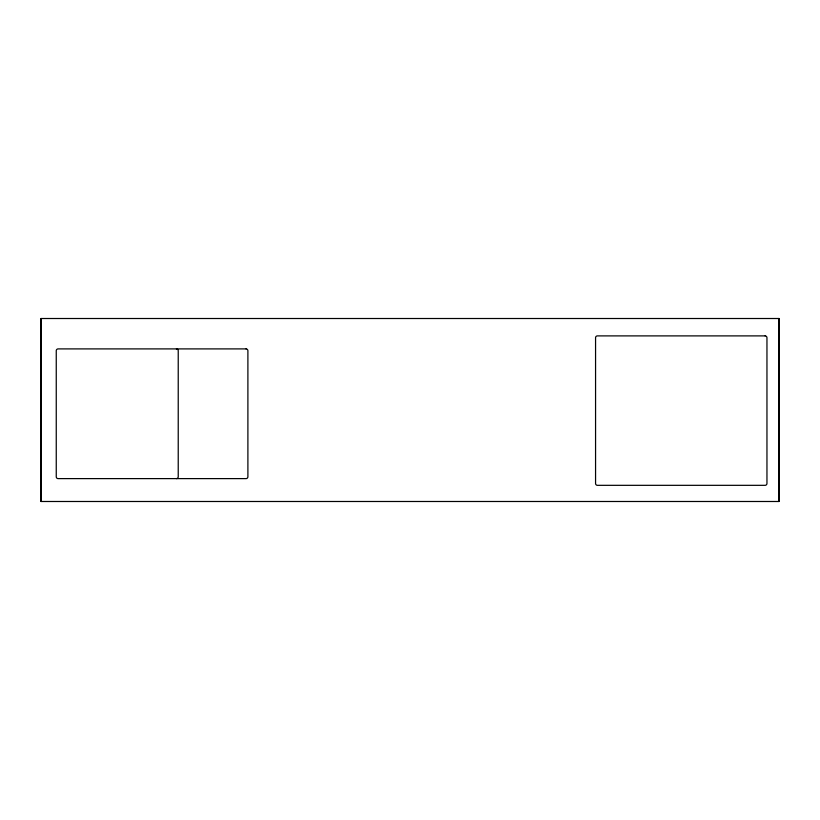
<?xml version="1.0" encoding="UTF-8"?>
<svg xmlns="http://www.w3.org/2000/svg" width="820" height="820" viewBox="0 0 820 820"><rect width="100%" height="100%" fill="white"/><g stroke="black" fill="none" stroke-linecap="round" stroke-linejoin="round"><path stroke-width="1.23" d="M778.877 318.508L778.877 501.491M41.123 318.508L41.123 501.491M176.402 478.613A1.835 1.835 0 0 0 178.227 476.789L178.227 350.734A1.835 1.835 0 0 0 176.402 348.9M779 318.508L41 318.508L41 501.491L779 501.491L779 318.508M765.121 335.892L597.401 335.892A1.835 1.835 0 0 0 595.566 337.727L595.566 483.492A1.835 1.835 0 0 0 597.401 485.327L765.121 485.327A1.835 1.835 0 0 0 766.956 483.492L766.956 337.727A1.835 1.835 0 0 0 765.121 335.892M246.072 348.9L58.076 348.9A1.835 1.835 0 0 0 56.252 350.734L56.252 476.789A1.835 1.835 0 0 0 58.076 478.613L246.072 478.613A1.835 1.835 0 0 0 247.896 476.789L247.896 350.734A1.835 1.835 0 0 0 246.072 348.9"/></g></svg>
